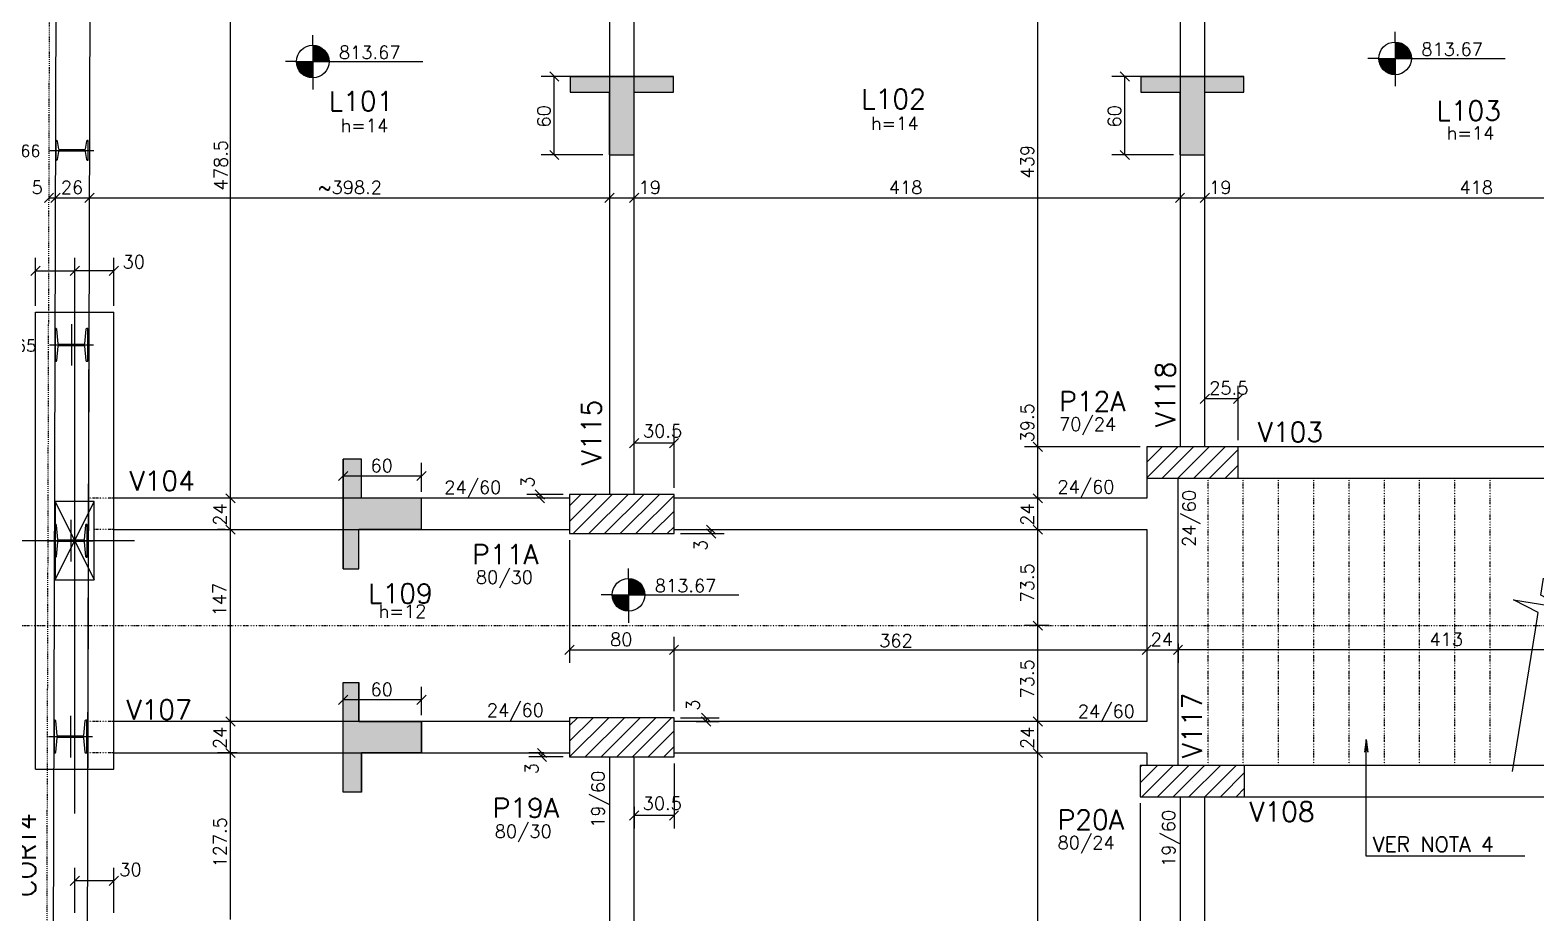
# Model space of a CAD drawing. Extents: x 880 to 7065, y 666 to 4166.
# Drawn here: x 1494 to 2647, y 2665 to 3341 of the extents above; entities that cross this region are included whole.
import ezdxf

# ---------------------------------------------------------------- set-up
doc = ezdxf.new("R2010")
doc.units = 0
doc.header["$MEASUREMENT"] = 0
for name, pattern in [('ESTILO_TQS_0003', [1.5, 0.5, -0.4, 0.1, -0.5]), ('ESTILO_TQS_0004', [2, 0.5, -0.4, 0.1, -0.4, 0.1, -0.5]), ('ESTILO_TQS_0005', [0.4, 0.3, -0.1])]:
    doc.linetypes.add(name, pattern=pattern)
for name, color, linetype in [('1', 1, 'CONTINUOUS'), ('2', 2, 'CONTINUOUS'), ('3', 3, 'CONTINUOUS'), ('4', 4, 'CONTINUOUS'), ('6', 6, 'CONTINUOUS'), ('7', 7, 'CONTINUOUS'), ('8', 8, 'CONTINUOUS'), ('9', 9, 'CONTINUOUS')]:
    doc.layers.add(name, color=color, linetype=linetype)
doc.styles.get("Standard").update_dxf_attribs({"font": 'ROMANS.SHX'})

msp = doc.modelspace()

# ---------------------------------------------------------------- linework, layer by layer
at = {"layer": '1', "linetype": 'Continuous'}
for p, q in [((1511.385005, 2502.652476), (1514.322416, 3574.062121)), ((1537.415701, 2513.813389), (1540.012713, 3461.0645)), ((1498.022897, 3125.081772), (1558.022897, 3125.081772)), ((1498.022897, 2775.0645), (1498.022897, 3125.081772)), ((1538.131951, 2775.0645), (1539.091572, 3125.081772)), ((1558.022897, 2775.0645), (1558.022897, 3125.081772)), ((2629.270404, 2773.342959), (2646.685905, 2881.936147)), ((1498.022897, 2775.0645), (1558.022897, 2775.0645))]:
    msp.add_line(p, q, dxfattribs=at)
msp.add_lwpolyline([(2646.685905, 2881.936147), (2648.803023, 2895.137273), (2630.059924, 2904.913469), (2669.663226, 2898.562128), (2650.920134, 2908.338362), (2653.037246, 2921.539451)], dxfattribs=at)
at = {"layer": '2', "linetype": 'ESTILO_TQS_0003'}
msp.add_line((1506.544607, 2560.87356), (1510.606429, 4042.408088), dxfattribs=at)
at = {"layer": '2', "linetype": 'Continuous'}
for p, q in [((1898.871156, 3301.99339), (1891.800088, 3309.064458)), ((2335.889486, 3301.99339), (2328.818418, 3309.064458)), ((1898.871156, 3241.99339), (1891.800088, 3249.064458)), ((2335.889486, 3241.99339), (2328.818418, 3249.064458)), ((1504.796042, 3209.130716), (1511.867109, 3216.201784)), ((1509.796063, 3209.130716), (1516.86713, 3216.201784)), ((1509.796063, 3209.130716), (1516.86713, 3216.201784)), ((1535.79616, 3209.130716), (1542.867228, 3216.201784)), ((1535.79616, 3209.130716), (1542.867228, 3216.201784)), ((1933.98177, 3209.130716), (1941.052838, 3216.201784)), ((1933.98177, 3209.130716), (1941.052838, 3216.201784)), ((1933.98177, 3209.130716), (1941.052838, 3216.201784)), ((1952.98177, 3209.130716), (1960.052838, 3216.201784)), ((1952.98177, 3209.130716), (1960.052838, 3216.201784)), ((2370.995966, 3209.130716), (2378.067034, 3216.201784)), ((2370.995966, 3209.130716), (2378.067034, 3216.201784)), ((2389.995966, 3209.130716), (2397.067034, 3216.201784)), ((2389.995966, 3209.130716), (2397.067034, 3216.201784)), ((1494.487363, 3153.216894), (1501.558431, 3160.287962)), ((1531.558431, 3160.287962), (1524.487363, 3153.216894)), ((1524.487363, 3153.216894), (1531.558431, 3160.287962)), ((1561.558431, 3160.287962), (1554.487363, 3153.216894)), ((2397.067034, 3062.371767), (2389.995966, 3055.300699)), ((2422.567034, 3062.371767), (2415.495966, 3055.300699)), ((1960.066326, 3028.426472), (1952.995258, 3021.355404)), ((1990.567034, 3028.426472), (1983.495966, 3021.355404)), ((2269.097174, 3018.528966), (2262.026106, 3025.600034)), ((2269.097174, 3018.528966), (2262.026106, 3025.600034)), ((2269.097174, 3018.528966), (2262.026106, 3025.600034)), ((2384.0315, 3010.0645), (2384.0315, 3010.0645)), ((1737.092207, 3003.160483), (1730.021139, 2996.089416)), ((1797.092207, 3003.160483), (1790.021139, 2996.089416)), ((1880.768117, 2989.100034), (1887.839185, 2982.028966)), ((1650.847053, 2979.028966), (1643.775986, 2986.100034)), ((1650.847053, 2979.028966), (1643.775986, 2986.100034)), ((1650.847053, 2979.028966), (1643.775986, 2986.100034)), ((1880.768117, 2986.100034), (1887.839185, 2979.028966)), ((2269.097174, 2979.028966), (2262.026106, 2986.100034)), ((2269.097174, 2979.028966), (2262.026106, 2986.100034)), ((1947.0315, 2970.5645), (1947.0315, 2970.5645)), ((1650.847053, 2955.028966), (1643.775986, 2962.100034)), ((1650.847053, 2955.028966), (1643.775986, 2962.100034)), ((2018.946621, 2955.028966), (2011.875553, 2962.100034)), ((2018.946621, 2952.028966), (2011.875553, 2959.100034)), ((2269.097174, 2955.028966), (2262.026106, 2962.100034)), ((2269.097174, 2955.028966), (2262.026106, 2962.100034)), ((2269.097174, 2955.028966), (2262.026106, 2962.100034)), ((1525.0315, 2950.0645), (1525.0315, 2950.0645)), ((2269.097174, 2881.528966), (2262.026106, 2888.600034)), ((2269.097174, 2881.528966), (2262.026106, 2888.600034)), ((1903.495966, 2862.940874), (1910.567034, 2870.011941)), ((1903.495966, 2862.940874), (1910.567034, 2870.011941)), ((1983.495966, 2862.940874), (1990.567034, 2870.011941)), ((1983.495966, 2862.940874), (1990.567034, 2870.011941)), ((2345.495966, 2862.940874), (2352.567034, 2870.011941)), ((2345.495966, 2862.940874), (2352.567034, 2870.011941)), ((2369.495966, 2862.940874), (2376.567034, 2870.011941)), ((2369.495966, 2862.940874), (2376.567034, 2870.011941)), ((2376.567034, 2870.011941), (2369.495966, 2862.940874)), ((1737.092207, 2831.726738), (1730.021139, 2824.65567)), ((1797.092207, 2831.726738), (1790.021139, 2824.65567)), ((1650.847053, 2808.028966), (1643.775986, 2815.100034)), ((1650.847053, 2808.028966), (1643.775986, 2815.100034)), ((2008.045886, 2818.100034), (2015.116954, 2811.028966)), ((2008.045886, 2815.100034), (2015.116954, 2808.028966)), ((2269.097174, 2808.028966), (2262.026106, 2815.100034)), ((2269.097174, 2808.028966), (2262.026106, 2815.100034)), ((2269.097174, 2808.028966), (2262.026106, 2815.100034)), ((1650.847053, 2784.028966), (1643.775986, 2791.100034)), ((1650.847053, 2784.028966), (1643.775986, 2791.100034)), ((1650.847053, 2784.028966), (1643.775986, 2791.100034)), ((1889.437635, 2784.028966), (1882.366568, 2791.100034)), ((1947.0315, 2799.5645), (1947.0315, 2799.5645)), ((2269.097174, 2784.028966), (2262.026106, 2791.100034)), ((2269.097174, 2784.028966), (2262.026106, 2791.100034)), ((2269.097174, 2784.028966), (2262.026106, 2791.100034)), ((1889.437635, 2781.028966), (1882.366568, 2788.100034)), ((2384.0315, 2766.0645), (2384.0315, 2766.0645)), ((1960.067034, 2743.191062), (1952.995966, 2736.119994)), ((1990.567034, 2743.191062), (1983.495966, 2736.119994)), ((1531.567034, 2693.13683), (1524.495966, 2686.065763)), ((1561.567034, 2693.13683), (1554.495966, 2686.065763))]:
    msp.add_line(p, q, dxfattribs=at)
at = {"layer": '3', "linetype": 'Continuous'}
for p, q in [((1710.296374, 3329.562954), (1710.296374, 3337.27377)), ((2539.25995, 3331.993932), (2539.25995, 3339.704748)), ((1710.296374, 3329.562954), (1710.296374, 3304.562954)), ((1710.296374, 3328.955607), (1714.145499, 3328.955607)), ((1710.296374, 3328.162758), (1716.044836, 3328.162758)), ((1710.296374, 3327.369908), (1717.368632, 3327.369908)), ((1710.296374, 3326.577047), (1718.403893, 3326.577047)), ((1710.296374, 3325.784258), (1719.251233, 3325.784258)), ((1710.296374, 3324.991409), (1719.960242, 3324.991409)), ((1710.296374, 3324.198548), (1720.559578, 3324.198548)), ((1710.296374, 3323.405699), (1721.067601, 3323.405699)), ((1710.296374, 3322.61285), (1721.496754, 3322.61285)), ((1710.296374, 3321.820001), (1721.855812, 3321.820001)), ((2539.25995, 3331.993932), (2539.25995, 3306.993932)), ((2539.25995, 3331.386585), (2543.109075, 3331.386585)), ((2539.25995, 3330.593736), (2545.008412, 3330.593736)), ((2539.25995, 3329.800887), (2546.332208, 3329.800887)), ((2539.25995, 3329.008026), (2547.367469, 3329.008026)), ((2539.25995, 3328.215236), (2548.214809, 3328.215236)), ((2539.25995, 3327.422387), (2548.923818, 3327.422387)), ((2539.25995, 3326.629526), (2549.523154, 3326.629526)), ((2539.25995, 3325.836677), (2550.031177, 3325.836677)), ((2539.25995, 3325.043828), (2550.46033, 3325.043828)), ((2539.25995, 3324.250979), (2550.819388, 3324.250979)), ((2539.25995, 3323.45813), (2551.114694, 3323.45813)), ((2539.25995, 3322.665329), (2551.350967, 3322.665329)), ((2539.25995, 3321.87248), (2551.531545, 3321.87248)), ((1697.796374, 3317.062954), (1689.335933, 3317.062954)), ((1710.296326, 3316.270153), (1697.796326, 3316.270153)), ((1697.796374, 3317.062954), (1722.796374, 3317.062954)), ((1710.296326, 3315.477304), (1697.89732, 3315.477304)), ((1710.296326, 3314.684455), (1698.024683, 3314.684455)), ((1710.296326, 3313.891606), (1698.205309, 3313.891606)), ((1710.296326, 3313.098804), (1698.441582, 3313.098804)), ((1710.296326, 3312.305907), (1698.736887, 3312.305907)), ((1710.296326, 3311.513106), (1699.095946, 3311.513106)), ((1710.296326, 3310.720257), (1699.525099, 3310.720257)), ((1710.296326, 3309.927408), (1700.033122, 3309.927408)), ((1710.296374, 3321.027152), (1722.151118, 3321.027152)), ((1710.296374, 3320.23435), (1722.387391, 3320.23435)), ((1710.296374, 3319.441501), (1722.567969, 3319.441501)), ((1710.296374, 3318.648652), (1722.69538, 3318.648652)), ((1710.296374, 3317.855803), (1722.796374, 3317.855803)), ((1722.796374, 3317.062954), (1794.725809, 3317.062954)), ((2526.75995, 3319.493932), (2518.299509, 3319.493932)), ((2539.259902, 3318.701131), (2526.759902, 3318.701131)), ((2526.75995, 3319.493932), (2551.75995, 3319.493932)), ((2539.259902, 3317.908282), (2526.860896, 3317.908282)), ((2539.259902, 3317.115433), (2526.988259, 3317.115433)), ((2539.259902, 3316.322584), (2527.168885, 3316.322584)), ((2539.259902, 3315.529782), (2527.405158, 3315.529782)), ((2539.259902, 3314.736886), (2527.700463, 3314.736886)), ((2539.259902, 3313.944084), (2528.059522, 3313.944084)), ((2539.259902, 3313.151235), (2528.488675, 3313.151235)), ((2539.259902, 3312.358386), (2528.996697, 3312.358386)), ((2539.259902, 3311.565537), (2529.596082, 3311.565537)), ((2539.259902, 3310.772736), (2530.305043, 3310.772736)), ((2539.259902, 3309.979827), (2531.152383, 3309.979827)), ((2539.25995, 3321.07963), (2551.658956, 3321.07963)), ((2539.25995, 3320.286781), (2551.75995, 3320.286781)), ((2551.75995, 3319.493932), (2623.689385, 3319.493932)), ((1710.296326, 3309.134559), (1700.632506, 3309.134559)), ((1710.296326, 3308.341757), (1701.341467, 3308.341757)), ((1710.296326, 3307.548849), (1702.188807, 3307.548849)), ((1710.296326, 3306.756047), (1703.224068, 3306.756047)), ((1710.296326, 3305.963198), (1704.547863, 3305.963198)), ((1710.296326, 3305.170349), (1706.447249, 3305.170349)), ((1710.296374, 3304.562954), (1710.296374, 3295.708688)), ((2539.259902, 3309.187026), (2532.187644, 3309.187026)), ((2539.259902, 3308.394177), (2533.511439, 3308.394177)), ((2539.259902, 3307.601327), (2535.410825, 3307.601327)), ((2539.25995, 3306.993932), (2539.25995, 3298.139666)), ((2349.0315, 2998.155525), (2372.940475, 3022.0645)), ((2349.0315, 3010.17634), (2360.91966, 3022.0645)), ((2360.96129, 2998.0645), (2384.96129, 3022.0645)), ((2372.982105, 2998.0645), (2396.982105, 3022.0645)), ((2385.002921, 2998.0645), (2409.002921, 3022.0645)), ((2397.023736, 2998.0645), (2419.0315, 3020.072264)), ((2409.044551, 2998.0645), (2419.0315, 3008.051449)), ((1907.0315, 2982.5645), (1558.022897, 2982.5645)), ((1907.0315, 2964.863245), (1927.732755, 2985.5645)), ((1907.0315, 2976.88406), (1915.71194, 2985.5645)), ((1909.753571, 2955.5645), (1939.753571, 2985.5645)), ((1921.774386, 2955.5645), (1951.774386, 2985.5645)), ((1933.795201, 2955.5645), (1963.795201, 2985.5645)), ((1945.816016, 2955.5645), (1975.816016, 2985.5645)), ((1957.836832, 2955.5645), (1987.0315, 2984.759168)), ((1969.857647, 2955.5645), (1987.0315, 2972.738353)), ((1981.878462, 2955.5645), (1987.0315, 2960.717538)), ((1952.178708, 2921.158612), (1952.178708, 2928.869427)), ((1952.178708, 2921.158612), (1952.178708, 2896.158612)), ((1952.178708, 2920.551264), (1956.027832, 2920.551264)), ((1952.178708, 2919.758415), (1957.92717, 2919.758415)), ((1952.178708, 2918.965566), (1959.250966, 2918.965566)), ((1952.178708, 2918.172705), (1960.286227, 2918.172705)), ((1939.678708, 2908.658612), (1931.218267, 2908.658612)), ((1952.17866, 2907.86581), (1939.67866, 2907.86581)), ((1939.678708, 2908.658612), (1964.678708, 2908.658612)), ((1952.17866, 2907.072961), (1939.779654, 2907.072961)), ((1952.17866, 2906.280112), (1939.907017, 2906.280112)), ((1952.178708, 2917.379916), (1961.133566, 2917.379916)), ((1952.178708, 2916.587067), (1961.842575, 2916.587067)), ((1952.178708, 2915.794206), (1962.441912, 2915.794206)), ((1952.178708, 2915.001356), (1962.949934, 2915.001356)), ((1952.178708, 2914.208507), (1963.379088, 2914.208507)), ((1952.178708, 2913.415658), (1963.738146, 2913.415658)), ((1952.178708, 2912.622809), (1964.033451, 2912.622809)), ((1952.178708, 2911.830008), (1964.269724, 2911.830008)), ((1952.178708, 2911.037159), (1964.450303, 2911.037159)), ((1952.178708, 2910.24431), (1964.577713, 2910.24431)), ((1952.178708, 2909.451461), (1964.678708, 2909.451461)), ((1964.678708, 2908.658612), (2036.608143, 2908.658612)), ((1952.17866, 2905.487263), (1940.087643, 2905.487263)), ((1952.17866, 2904.694462), (1940.323916, 2904.694462)), ((1952.17866, 2903.901565), (1940.619221, 2903.901565)), ((1952.17866, 2903.108764), (1940.97828, 2903.108764)), ((1952.17866, 2902.315915), (1941.407433, 2902.315915)), ((1952.17866, 2901.523065), (1941.915455, 2901.523065)), ((1952.17866, 2900.730216), (1942.51484, 2900.730216)), ((1952.17866, 2899.937415), (1943.223801, 2899.937415)), ((1952.17866, 2899.144506), (1944.071141, 2899.144506)), ((1952.17866, 2898.351705), (1945.106402, 2898.351705)), ((1952.17866, 2897.558856), (1946.430197, 2897.558856)), ((1952.17866, 2896.766007), (1948.329583, 2896.766007)), ((1952.178708, 2896.158612), (1952.178708, 2887.304346)), ((1907.0315, 2784.5645), (1937.044985, 2814.5645)), ((1907.0315, 2796.571831), (1925.024169, 2814.5645)), ((1907.0315, 2808.592646), (1913.003354, 2814.5645)), ((1919.0658, 2784.5645), (1949.0658, 2814.5645)), ((1931.086615, 2784.5645), (1961.086615, 2814.5645)), ((1943.10743, 2784.5645), (1973.10743, 2814.5645)), ((1955.128246, 2784.5645), (1985.128246, 2814.5645)), ((1967.149061, 2784.5645), (1987.0315, 2804.446939)), ((1979.169876, 2784.5645), (1987.0315, 2792.426124)), ((2344.0315, 2764.760035), (2357.335965, 2778.0645)), ((2344.0315, 2776.78085), (2345.31515, 2778.0645)), ((2345.35678, 2754.0645), (2369.35678, 2778.0645)), ((2357.377596, 2754.0645), (2381.377596, 2778.0645)), ((2369.398411, 2754.0645), (2393.398411, 2778.0645)), ((2381.419226, 2754.0645), (2405.419226, 2778.0645)), ((2393.440042, 2754.0645), (2417.440042, 2778.0645)), ((2405.460857, 2754.0645), (2424.0315, 2772.635143)), ((2417.481672, 2754.0645), (2424.0315, 2760.614328))]:
    msp.add_line(p, q, dxfattribs=at)
at = {"layer": '3', "linetype": 'ESTILO_TQS_0004'}
for p, q in [((2396.0315, 2778.0645), (2396.0315, 2998.0645)), ((2423.0315, 2778.0645), (2423.0315, 2998.0645)), ((2450.0315, 2778.0645), (2450.0315, 2998.0645)), ((2477.0315, 2778.0645), (2477.0315, 2998.0645)), ((2504.0315, 2778.0645), (2504.0315, 2998.0645)), ((2531.0315, 2778.0645), (2531.0315, 2998.0645)), ((2558.0315, 2778.0645), (2558.0315, 2998.0645)), ((2585.0315, 2778.0645), (2585.0315, 2998.0645)), ((2612.0315, 2778.0645), (2612.0315, 2998.0645)), ((1558.022897, 2982.5645), (1538.670073, 2982.5645)), ((1558.022897, 2958.5645), (1543.0315, 2958.5645)), ((1558.022897, 2811.5645), (1538.224036, 2811.5645)), ((1558.022897, 2787.5645), (1538.158302, 2787.5645))]:
    msp.add_line(p, q, dxfattribs=at)
at = {"layer": '3', "linetype": 'Continuous'}
for points in [[(1937.503739, 3441.0645), (1937.530792, 2985.5645)], [(1956.530792, 2985.5645), (1956.503739, 3441.0645)], [(2374.5315, 3444.064515), (2374.5315, 3022.0645)], [(2393.5315, 3022.0645), (2393.5315, 3444.064515)], [(2786.0315, 3022.0645), (2419.0315, 3022.0645)], [(2349.0315, 2998.0645), (2349.0315, 2982.5645)], [(2373.0315, 2970.5645), (2373.0315, 2998.0645)], [(2419.0315, 2998.0645), (2786.0315, 2998.0645)], [(2349.0315, 2982.5645), (1987.0315, 2982.5645)], [(2373.0315, 2799.5645), (2373.0315, 2970.5645)], [(1558.022897, 2958.5645), (1907.0315, 2958.5645)], [(1987.0315, 2958.5645), (2349.0315, 2958.5645)], [(2349.0315, 2958.5645), (2349.0315, 2811.5645)], [(1907.0315, 2811.5645), (1558.022897, 2811.5645)], [(2349.0315, 2811.5645), (1987.0315, 2811.5645)], [(2373.0315, 2778.0645), (2373.0315, 2799.5645)], [(1558.022897, 2787.5645), (1907.0315, 2787.5645)], [(1937.5315, 2784.5645), (1937.5315, 2343.0645)], [(1956.5315, 2343.0645), (1956.5315, 2784.5645)], [(1987.0315, 2787.5645), (2349.0315, 2787.5645)], [(2349.0315, 2787.5645), (2349.0315, 2778.0645)], [(2781.0315, 2778.0645), (2424.0315, 2778.0645)], [(2374.5315, 2754.0645), (2374.5315, 2329.0645)], [(2393.5315, 2329.0645), (2393.5315, 2754.0645)], [(2424.0315, 2754.0645), (2781.0315, 2754.0645)]]:
    msp.add_lwpolyline(points, dxfattribs=at)
for centre in [(1710.296374, 3317.062954), (2539.25995, 3319.493932), (1952.178708, 2908.658612)]:
    msp.add_circle(centre, 12.5, dxfattribs=at)
at = {"layer": '6', "linetype": 'Continuous'}
for p, q in [((1907.513169, 3305.528924), (1937.513169, 3305.528924)), ((1937.513169, 3305.528924), (1956.513169, 3305.528924)), ((1956.513169, 3305.528924), (1986.513169, 3305.528924)), ((2344.531499, 3305.528924), (2374.531499, 3305.528924)), ((2374.531499, 3305.528924), (2393.531499, 3305.528924)), ((2393.531499, 3305.528924), (2423.531499, 3305.528924)), ((1907.513169, 3293.528924), (1937.513169, 3293.528924)), ((1937.513169, 3245.528924), (1937.513169, 3293.528924)), ((1956.513169, 3245.528924), (1956.513169, 3293.528924)), ((1956.513169, 3293.528924), (1986.513169, 3293.528924)), ((2344.531499, 3293.528924), (2374.531499, 3293.528924)), ((2374.531499, 3245.528924), (2374.531499, 3293.528924)), ((2393.531499, 3245.528924), (2393.531499, 3293.528924)), ((2393.531499, 3293.528924), (2423.531499, 3293.528924)), ((1514.188182, 3256.5845), (1513.434094, 3256.5845)), ((1513.434094, 3256.5845), (1513.434094, 3241.5445)), ((1515.861368, 3249.940931), (1514.796821, 3256.101569)), ((1537.071368, 3256.101569), (1536.006821, 3249.940931)), ((1538.434094, 3256.5845), (1537.680007, 3256.5845)), ((1538.434094, 3241.5445), (1538.434094, 3256.5845)), ((1509.085289, 3249.0645), (1542.782899, 3249.0645)), ((1513.434094, 3241.5445), (1514.188182, 3241.5445)), ((1514.796821, 3242.027431), (1515.861368, 3248.188069)), ((1535.399325, 3249.458), (1516.470007, 3249.458)), ((1516.470007, 3248.671), (1535.398182, 3248.671)), ((1536.006821, 3248.188069), (1537.071368, 3242.027431)), ((1537.680007, 3241.5445), (1538.434094, 3241.5445)), ((1937.513169, 3245.528924), (1956.513169, 3245.528924)), ((2374.531499, 3245.528924), (2393.531499, 3245.528924)), ((1525.522936, 3115.990742), (1525.522936, 3084.172803)), ((1513.777023, 3112.581772), (1513.022936, 3112.581772)), ((1513.022936, 3112.581772), (1513.022936, 3087.581772)), ((1515.45021, 3100.958203), (1514.385662, 3112.098841)), ((1536.66021, 3112.098841), (1535.595662, 3100.958203)), ((1538.022936, 3112.581772), (1537.268849, 3112.581772)), ((1538.022936, 3087.581772), (1538.022936, 3112.581772)), ((1508.674131, 3100.081772), (1542.371741, 3100.081772)), ((1514.385662, 3088.064703), (1515.45021, 3099.205341)), ((1534.988166, 3100.475272), (1516.058849, 3100.475272)), ((1516.058849, 3099.688272), (1534.987023, 3099.688272)), ((1535.595662, 3099.205341), (1536.66021, 3088.064703)), ((1513.022936, 3087.581772), (1513.777023, 3087.581772)), ((1537.268849, 3087.581772), (1538.022936, 3087.581772)), ((1733.556673, 2982.5645), (1733.556673, 3012.5645)), ((1747.556673, 2982.5645), (1747.556673, 3012.5645)), ((1733.556673, 2958.5645), (1733.556673, 2982.5645)), ((1793.556673, 2982.5645), (1747.556673, 2982.5645)), ((1793.556673, 2958.5645), (1793.556673, 2982.5645)), ((1525.111691, 2965.990742), (1525.111691, 2934.172803)), ((1513.365779, 2962.581772), (1512.611691, 2962.581772)), ((1512.611691, 2962.581772), (1512.611691, 2937.581772)), ((1515.038965, 2950.958203), (1513.974417, 2962.098841)), ((1536.248965, 2962.098841), (1535.184417, 2950.958203)), ((1537.611691, 2962.581772), (1536.857604, 2962.581772)), ((1537.611691, 2937.581772), (1537.611691, 2962.581772)), ((1733.556673, 2928.5645), (1733.556673, 2958.5645)), ((1793.556673, 2958.5645), (1745.556673, 2958.5645)), ((1745.556673, 2928.5645), (1745.556673, 2958.5645)), ((1508.262886, 2950.081772), (1541.960496, 2950.081772)), ((1513.974417, 2938.064703), (1515.038965, 2949.205341)), ((1534.576922, 2950.475272), (1515.647604, 2950.475272)), ((1515.647604, 2949.688272), (1534.575779, 2949.688272)), ((1535.184417, 2949.205341), (1536.248965, 2938.064703)), ((1512.611691, 2937.581772), (1513.365779, 2937.581772)), ((1536.857604, 2937.581772), (1537.611691, 2937.581772)), ((1733.556673, 2811.5645), (1733.556673, 2841.5645)), ((1745.556673, 2811.5645), (1745.556673, 2841.5645)), ((1524.700399, 2815.97347), (1524.700399, 2784.15553)), ((1512.954486, 2812.5645), (1512.200399, 2812.5645)), ((1512.200399, 2812.5645), (1512.200399, 2787.5645)), ((1514.627673, 2800.940931), (1513.563125, 2812.081569)), ((1535.837673, 2812.081569), (1534.773125, 2800.940931)), ((1537.200399, 2812.5645), (1536.446312, 2812.5645)), ((1537.200399, 2787.5645), (1537.200399, 2812.5645)), ((1733.556673, 2787.5645), (1733.556673, 2811.5645)), ((1745.556673, 2811.5645), (1793.556673, 2811.5645)), ((1793.556673, 2787.5645), (1793.556673, 2811.5645)), ((1507.851594, 2800.0645), (1541.549204, 2800.0645)), ((1513.563125, 2788.047431), (1514.627673, 2799.188069)), ((1534.16563, 2800.458), (1515.236312, 2800.458)), ((1515.236312, 2799.671), (1534.164486, 2799.671)), ((1534.773125, 2799.188069), (1535.837673, 2788.047431)), ((1512.200399, 2787.5645), (1512.954486, 2787.5645)), ((1536.446312, 2787.5645), (1537.200399, 2787.5645)), ((1733.556673, 2757.5645), (1733.556673, 2787.5645)), ((1747.556673, 2787.5645), (1793.556673, 2787.5645)), ((1747.556673, 2757.5645), (1747.556673, 2787.5645))]:
    msp.add_line(p, q, dxfattribs=at)
for centre, radius, start, end in [((1514.188182, 3255.9595), 0.625, 13.138774, 90), ((1537.680007, 3255.9595), 0.625, 90, 166.861226), ((1514.188182, 3242.1695), 0.625, 270, 346.861226), ((1516.470007, 3250.083), 0.625, 193.138774, 270), ((1516.470007, 3248.046), 0.625, 90, 166.861226), ((1535.398179, 3250.083001), 0.625002, 269.895004, 346.861148), ((1535.398182, 3248.046), 0.625, 13.138774, 90), ((1537.680007, 3242.1695), 0.625, 193.138774, 270), ((1513.777023, 3111.956772), 0.625, 13.138774, 90), ((1537.268849, 3111.956772), 0.625, 90, 166.861226), ((1516.058849, 3101.100272), 0.625, 193.138774, 270), ((1516.058849, 3099.063272), 0.625, 90, 166.861226), ((1534.987021, 3101.100274), 0.625002, 269.895004, 346.861148), ((1534.987023, 3099.063272), 0.625, 13.138774, 90), ((1513.777023, 3088.206772), 0.625, 270, 346.861226), ((1537.268849, 3088.206772), 0.625, 193.138774, 270), ((1513.365779, 2961.956772), 0.625, 13.138774, 90), ((1536.857604, 2961.956772), 0.625, 90, 166.861226), ((1515.647604, 2951.100272), 0.625, 193.138774, 270), ((1515.647604, 2949.063272), 0.625, 90, 166.861226), ((1534.575776, 2951.100274), 0.625002, 269.895004, 346.861148), ((1534.575779, 2949.063272), 0.625, 13.138774, 90), ((1513.365779, 2938.206772), 0.625, 270, 346.861226), ((1536.857604, 2938.206772), 0.625, 193.138774, 270), ((1512.954486, 2811.9395), 0.625, 13.138774, 90), ((1536.446312, 2811.9395), 0.625, 90, 166.861226), ((1515.236312, 2801.083), 0.625, 193.138774, 270), ((1515.236312, 2799.046), 0.625, 90, 166.861226), ((1534.164484, 2801.083001), 0.625002, 269.895004, 346.861148), ((1534.164486, 2799.046), 0.625, 13.138774, 90), ((1512.954486, 2788.1895), 0.625, 270, 346.861226), ((1536.446312, 2788.1895), 0.625, 193.138774, 270)]:
    msp.add_arc(centre, radius, start, end, dxfattribs=at)
at = {"layer": '7', "linetype": 'Continuous'}
for points in [[(2349.0315, 2998.0645), (2419.0315, 2998.0645), (2419.0315, 3022.0645), (2349.0315, 3022.0645), (2349.0315, 2998.0645)], [(1513.0315, 2920.0645), (1543.0315, 2920.0645), (1543.0315, 2980.0645), (1513.0315, 2980.0645), (1513.0315, 2920.0645)], [(1907.0315, 2955.5645), (1987.0315, 2955.5645), (1987.0315, 2985.5645), (1907.0315, 2985.5645), (1907.0315, 2955.5645)], [(1907.0315, 2784.5645), (1987.0315, 2784.5645), (1987.0315, 2814.5645), (1907.0315, 2814.5645), (1907.0315, 2784.5645)], [(2344.0315, 2754.0645), (2424.0315, 2754.0645), (2424.0315, 2778.0645), (2344.0315, 2778.0645), (2344.0315, 2754.0645)]]:
    msp.add_lwpolyline(points, dxfattribs=at)
at = {"layer": '8', "linetype": 'Continuous'}
for points in [[(1907.513169, 3305.528924), (1907.513169, 3293.528924), (1937.513169, 3293.528924), (1937.513169, 3245.528924), (1956.513169, 3245.528924), (1956.513169, 3293.528924), (1986.513169, 3293.528924), (1986.513169, 3305.528924), (1907.513169, 3305.528924)], [(2344.531499, 3305.528924), (2344.531499, 3293.528924), (2374.531499, 3293.528924), (2374.531499, 3245.528924), (2393.531499, 3245.528924), (2393.531499, 3293.528924), (2423.531499, 3293.528924), (2423.531499, 3305.528924), (2344.531499, 3305.528924)], [(1733.556673, 2928.5645), (1745.556673, 2928.5645), (1745.556673, 2958.5645), (1793.556673, 2958.5645), (1793.556673, 2982.5645), (1747.556673, 2982.5645), (1747.556673, 3012.5645), (1733.556673, 3012.5645), (1733.556673, 2928.5645)], [(1733.556673, 2841.5645), (1745.556673, 2841.5645), (1745.556673, 2811.5645), (1793.556673, 2811.5645), (1793.556673, 2787.5645), (1747.556673, 2787.5645), (1747.556673, 2757.5645), (1733.556673, 2757.5645), (1733.556673, 2841.5645)]]:
    msp.add_lwpolyline(points, dxfattribs=at)
for points in [[(1907.513169, 3305.528924), (1907.513169, 3293.528924), (1937.513169, 3293.528924)], [(1907.513169, 3305.528924), (1937.513169, 3293.528924), (1986.513169, 3305.528924)], [(1937.513169, 3293.528924), (1956.513169, 3293.528924), (1986.513169, 3305.528924)], [(1956.513169, 3293.528924), (1986.513169, 3293.528924), (1986.513169, 3305.528924)], [(2344.531499, 3305.528924), (2344.531499, 3293.528924), (2374.531499, 3293.528924)], [(2344.531499, 3305.528924), (2374.531499, 3293.528924), (2423.531499, 3305.528924)], [(2374.531499, 3293.528924), (2393.531499, 3293.528924), (2423.531499, 3305.528924)], [(2393.531499, 3293.528924), (2423.531499, 3293.528924), (2423.531499, 3305.528924)], [(1937.513169, 3245.528924), (1956.513169, 3245.528924), (1937.513169, 3293.528924)], [(1956.513169, 3245.528924), (1956.513169, 3293.528924), (1937.513169, 3293.528924)], [(2374.531499, 3245.528924), (2393.531499, 3245.528924), (2374.531499, 3293.528924)], [(2393.531499, 3245.528924), (2393.531499, 3293.528924), (2374.531499, 3293.528924)], [(1745.556673, 2958.5645), (1747.556673, 3012.5645), (1733.556673, 3012.5645)], [(1745.556673, 2958.5645), (1733.556673, 3012.5645), (1745.556673, 2928.5645)], [(1745.556673, 2928.5645), (1733.556673, 3012.5645), (1733.556673, 2928.5645)], [(1745.556673, 2958.5645), (1747.556673, 2982.5645), (1747.556673, 3012.5645)], [(1745.556673, 2958.5645), (1793.556673, 2958.5645), (1747.556673, 2982.5645)], [(1747.556673, 2982.5645), (1793.556673, 2958.5645), (1793.556673, 2982.5645)], [(1745.556673, 2811.5645), (1733.556673, 2757.5645), (1745.556673, 2841.5645)], [(1745.556673, 2841.5645), (1733.556673, 2757.5645), (1733.556673, 2841.5645)], [(1745.556673, 2811.5645), (1747.556673, 2757.5645), (1733.556673, 2757.5645)], [(1745.556673, 2811.5645), (1793.556673, 2811.5645), (1747.556673, 2787.5645)], [(1745.556673, 2811.5645), (1747.556673, 2787.5645), (1747.556673, 2757.5645)], [(1747.556673, 2787.5645), (1793.556673, 2811.5645), (1793.556673, 2787.5645)]]:
    msp.add_solid(points, dxfattribs=at)
at = {"layer": '9', "linetype": 'Continuous'}
for p, q in [((1647.31152, 2982.5645), (1647.31152, 3461.0645)), ((2265.56164, 3022.0645), (2265.56164, 3461.0645)), ((1909.004374, 3305.528924), (1885.335622, 3305.528924)), ((1895.335622, 3245.528924), (1895.335622, 3305.528924)), ((2346.022704, 3305.528924), (2322.353952, 3305.528924)), ((2332.353952, 3245.528924), (2332.353952, 3305.528924)), ((1932.513169, 3245.528924), (1885.335622, 3245.528924)), ((2369.531499, 3245.528924), (2322.353952, 3245.528924)), ((1508.331576, 3212.66625), (1513.331596, 3212.66625)), ((1513.331596, 3212.66625), (1539.331694, 3212.66625)), ((1539.331694, 3212.66625), (1937.517304, 3212.66625)), ((1937.517304, 3212.66625), (1956.517304, 3212.66625)), ((1956.517304, 3212.66625), (2374.5315, 3212.66625)), ((2374.5315, 3212.66625), (2393.5315, 3212.66625)), ((2393.5315, 3212.66625), (2811.5315, 3212.66625)), ((1498.022897, 3130.081772), (1498.022897, 3166.752428)), ((1528.022897, 3130.081772), (1528.022897, 3166.752428)), ((1528.022897, 3135.081772), (1528.022897, 3166.752428)), ((1558.022897, 3130.081772), (1558.022897, 3166.752428)), ((1498.022897, 3156.752428), (1528.022897, 3156.752428)), ((1558.022897, 3156.752428), (1528.022897, 3156.752428)), ((2393.5315, 3046.552855), (2393.5315, 3068.836233)), ((2419.0315, 3027.0645), (2419.0315, 3068.836233)), ((2419.0315, 3058.836233), (2393.5315, 3058.836233)), ((1956.530792, 2990.5645), (1956.530792, 3034.890938)), ((1987.0315, 2990.5645), (1987.0315, 3034.890938)), ((1987.0315, 3024.890938), (1956.530792, 3024.890938)), ((2344.0315, 3022.0645), (2255.56164, 3022.0645)), ((2265.56164, 2982.5645), (2265.56164, 3022.0645)), ((1733.556673, 2987.5645), (1733.556673, 3009.624949)), ((1793.556673, 2999.624949), (1733.556673, 2999.624949)), ((1793.556673, 2987.5645), (1793.556673, 3009.624949)), ((1513.0315, 2980.0645), (1543.0315, 2920.0645)), ((1513.0315, 2920.0645), (1543.0315, 2980.0645)), ((1651.658605, 2982.5645), (1637.31152, 2982.5645)), ((1647.31152, 2958.5645), (1647.31152, 2982.5645)), ((1902.0315, 2985.5645), (1874.303651, 2985.5645)), ((1883.977159, 2982.5645), (1874.303651, 2982.5645)), ((1884.303651, 2985.5645), (1884.303651, 2982.5645)), ((2261.234718, 2982.5645), (2255.56164, 2982.5645)), ((2265.56164, 2958.5645), (2265.56164, 2982.5645)), ((1643.309643, 2958.5645), (1637.31152, 2958.5645)), ((1647.31152, 2811.5645), (1647.31152, 2958.5645)), ((1992.0315, 2955.5645), (2025.411087, 2955.5645)), ((2015.021816, 2958.5645), (2025.411087, 2958.5645)), ((2015.411087, 2955.5645), (2015.411087, 2958.5645)), ((2265.56164, 2885.0645), (2265.56164, 2958.5645)), ((1573.914466, 2950.081772), (1343.470697, 2950.081772)), ((1907.0315, 2950.5645), (1907.0315, 2856.476408)), ((2274.27271, 2885.0645), (2255.56164, 2885.0645)), ((2265.56164, 2811.5645), (2265.56164, 2885.0645)), ((1987.0315, 2819.5645), (1987.0315, 2876.476408)), ((2373.0315, 2869.01787), (2373.0315, 2876.476408)), ((1907.0315, 2866.476408), (1987.0315, 2866.476408)), ((1987.0315, 2866.476408), (2349.0315, 2866.476408)), ((2349.0315, 2866.476408), (2373.0315, 2866.476408)), ((2349.0315, 2862.406746), (2349.0315, 2856.476408)), ((2373.0315, 2871.476408), (2373.0315, 2856.476408)), ((2786.0315, 2866.476408), (2373.0315, 2866.476408)), ((1733.556673, 2828.338769), (1733.556673, 2838.191204)), ((1793.556673, 2816.5645), (1793.556673, 2838.191204)), ((1793.556673, 2828.191204), (1733.556673, 2828.191204)), ((1992.0315, 2814.5645), (2021.58142, 2814.5645)), ((2011.58142, 2814.5645), (2011.58142, 2811.5645)), ((1648.598171, 2811.5645), (1637.31152, 2811.5645)), ((1647.31152, 2787.5645), (1647.31152, 2811.5645)), ((2004.082924, 2811.5645), (2021.58142, 2811.5645)), ((2271.909474, 2811.5645), (2255.56164, 2811.5645)), ((2265.56164, 2787.5645), (2265.56164, 2811.5645)), ((1652.31152, 2787.5645), (1637.31152, 2787.5645)), ((1640.63631, 2787.5645), (1657.31152, 2787.5645)), ((1647.31152, 2660.099045), (1647.31152, 2787.5645)), ((1887.32494, 2787.5645), (1875.902101, 2787.5645)), ((1902.0315, 2784.5645), (1875.902101, 2784.5645)), ((1885.902101, 2784.5645), (1885.902101, 2787.5645)), ((1987.0315, 2779.5645), (1987.0315, 2729.655528)), ((2242.784031, 2787.5645), (2275.56164, 2787.5645)), ((2247.784031, 2787.5645), (2275.56164, 2787.5645)), ((2265.56164, 2291.0645), (2265.56164, 2787.5645)), ((1956.5315, 2746.346586), (1956.5315, 2729.655528)), ((2344.0315, 2749.0645), (2344.0315, 2619.470941)), ((1987.0315, 2739.655528), (1956.5315, 2739.655528)), ((1528.0315, 2665.099045), (1528.0315, 2699.601297)), ((1558.0315, 2665.099045), (1558.0315, 2699.601297)), ((1558.0315, 2689.601297), (1528.0315, 2689.601297))]:
    msp.add_line(p, q, dxfattribs=at)
at = {"layer": '9', "linetype": 'ESTILO_TQS_0005'}
msp.add_line((1528.022897, 2741.123029), (1528.022897, 3164.022683), dxfattribs=at)
at = {"layer": '9', "linetype": 'ESTILO_TQS_0004'}
msp.add_line((1276.995262, 2885.0645), (5396.070911, 2885.0645), dxfattribs=at)
at = {"layer": '9', "linetype": 'Continuous'}
msp.add_lwpolyline([(2638.73959, 2708.396794), (2517.050082, 2708.396794), (2517.050082, 2797.994693), (2518.355344, 2788.080244), (2517.050082, 2797.994693), (2515.74482, 2788.080244)], dxfattribs=at)

# ---------------------------------------------------------------- texts
at = {"layer": '2', "linetype": 'Continuous'}
for s, p in [('60', (1892.335622, 3266.528924)), ('60', (2329.353952, 3266.528924)), ('478.5', (1644.945375, 3218.414786)), ('439', (2262.56164, 3227.5645)), ('39.5', (2262.56164, 3025.39783)), ('3', (1879.91423, 2990.704045)), ('24', (1644.31152, 2961.5645)), ('24', (2262.56164, 2961.5645)), ('3', (2012.411087, 2942.23117)), ('73.5', (2262.56164, 2902.8145)), ('147', (1643.91395, 2892.107342)), ('73.5', (2262.56164, 2829.3145)), ('3', (2006.498337, 2819.929947)), ('24', (1644.31152, 2790.5645)), ('24', (2262.56164, 2790.5645)), ('3', (1882.902101, 2771.23117)), ('127.5', (1644.31152, 2699.831772))]:
    msp.add_text(s, height=10, rotation=90, dxfattribs=at).set_placement(p)
for s, p in [('5', (1494.998246, 3215.66625)), ('26', (1517.331645, 3215.66625)), ('~398.2', (1714.424499, 3215.66625)), ('19', (1959.850634, 3215.66625)), ('418', (2151.524402, 3215.66625)), ('19', (2396.86483, 3215.66625)), ('418', (2588.5315, 3215.66625)), ('30', (1564.682898, 3158.681336)), ('25.5', (2396.910004, 3062.069792)), ('30.5', (1963.205, 3029.158939)), ('60', (1754.556673, 3002.624949)), ('80', (1938.0315, 2869.476408)), ('362', (2144.120094, 2868.537678)), ('24', (2352.0315, 2869.476408)), ('413', (2565.5315, 2869.476408)), ('60', (1754.556673, 2831.191204)), ('30.5', (1963.012244, 2743.926295)), ('30', (1562.138359, 2693.261082))]:
    msp.add_text(s, height=10, dxfattribs=at).set_placement(p)
at = {"layer": '3', "linetype": 'Continuous'}
for s, height, p in [('813.67', 10, (1730.395369, 3319.059493)), ('813.67', 10, (2559.358945, 3321.490472)), ('h=14', 10, (1731.700502, 3263.066517)), ('h=14', 10, (2137.849884, 3264.713047)), ('h=14', 10, (2578.813975, 3257.280693)), ('66', 9, (1486.382064, 3244.103301)), ('65', 9, (1483.085334, 3094.926289)), ('70/24', 10, (2281.910837, 3034.370039)), ('24/60', 10, (1810.998855, 2986.015096)), ('24/60', 10, (2280.633883, 2986.3145)), ('80/30', 10, (1835.244742, 2917.154373)), ('813.67', 10, (1972.277703, 2910.655151)), ('h=12', 10, (1760.863436, 2891.101859)), ('24/60', 10, (1843.633883, 2815.3145)), ('24/60', 10, (2296.250547, 2814.466073)), ('80/30', 10, (1849.643856, 2722.534781)), ('80/24', 10, (2280.754135, 2713.896368)), ('VER NOTA 4', 11.5, (2522.286165, 2711.919139))]:
    msp.add_text(s, height=height, dxfattribs=at).set_placement(p)
for s, p in [('24/60', (2386.522074, 2945.33433)), ('19/60', (1933.7815, 2730.229036)), ('19/60', (2370.7815, 2700.298651))]:
    msp.add_text(s, height=10, rotation=90, dxfattribs=at).set_placement(p)
at = {"layer": '4', "linetype": 'Continuous'}
for s, p in [('L101', (1722.637752, 3279.242631)), ('L102', (2130.434907, 3280.889161)), ('L103', (2570.869553, 3271.897367)), ('P12A', (2281.910837, 3049.370039)), ('V103', (2434.0315, 3025.8145)), ('V104', (1569.964173, 2988.45529)), ('P11A', (1832.32539, 2932.154373)), ('L109', (1752.812169, 2902.182536)), ('V107', (1567.604687, 2813.125863)), ('P19A', (1848.054632, 2738.005865)), ('V108', (2427.534734, 2735.09966)), ('P20A', (2280.754135, 2728.896368))]:
    msp.add_text(s, height=15, dxfattribs=at).set_placement(p)
for s, rotation, p in [('V118', 90, (2370.7815, 3037.0645)), ('V115', 90.003, (1931.18635, 3007.938507)), ('V117', 90, (2391.177346, 2783.617416)), ('CORT4', 90, (1498.166132, 2677.164114))]:
    msp.add_text(s, height=15, rotation=rotation, dxfattribs=at).set_placement(p)

doc.saveas('drawing.dxf')
